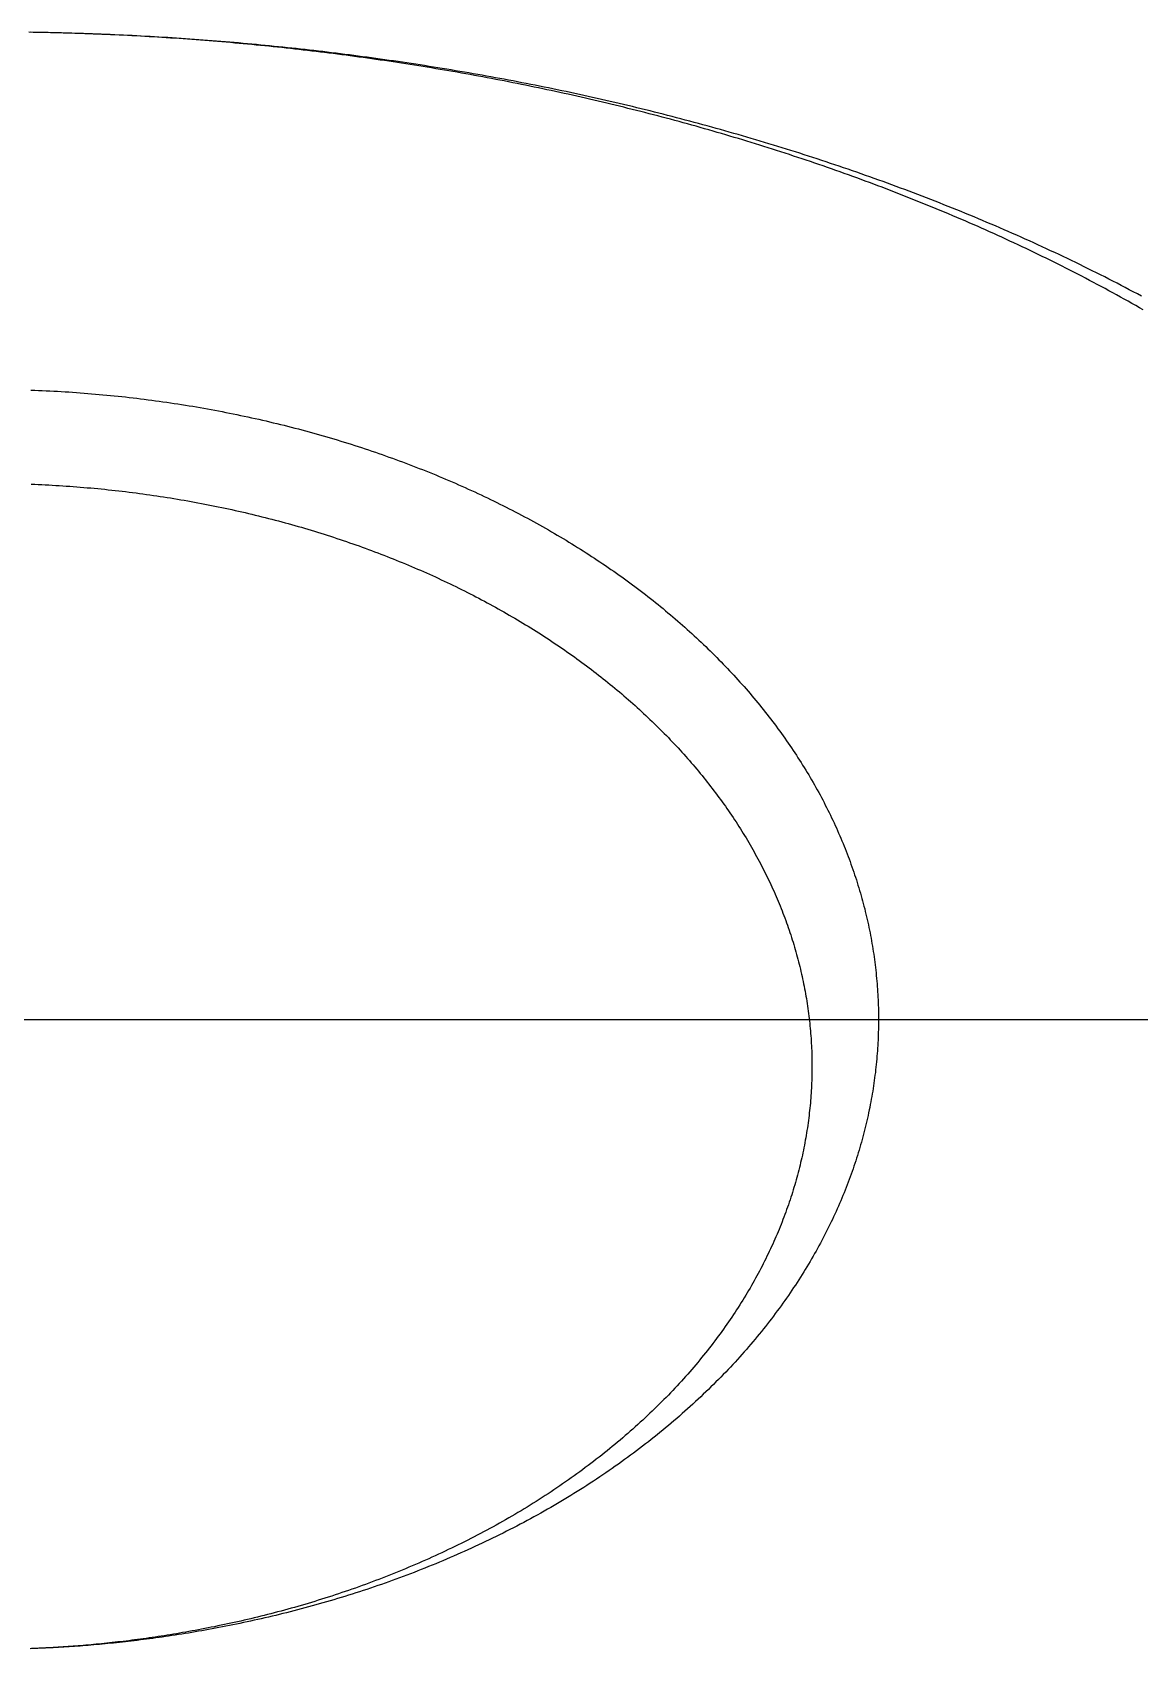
# Model space of a CAD drawing. Extents: x -6.6 to 49.4, y -19.1 to 35.3.
# Drawn here: x 41.11 to 45.27, y 27.23 to 33.3 of the extents above; entities that cross this region are included whole.
import ezdxf

# ---------------------------------------------------------------- set-up
doc = ezdxf.new("R2010")
doc.units = 0
doc.linetypes.add('CENTER', pattern=[50.8, 31.75, -6.35, 6.35, -6.35])
doc.layers.get('0').update_dxf_attribs({"linetype": 'CONTINUOUS'})
doc.layers.add('CENTER', color=1, linetype='CENTER')

msp = doc.modelspace()

# ---------------------------------------------------------------- linework, layer by layer
at = {"color": 7}
for points in [[(45.2805, 32.2599, 0), (45.2663, 32.268, 0), (45.2521, 32.2762, 0), (45.2378, 32.2842, 0), (45.2235, 32.2923, 0), (45.2092, 32.3003, 0), (45.1948, 32.3083, 0), (45.1804, 32.3163, 0), (45.1659, 32.3242, 0), (45.1514, 32.3321, 0), (45.1369, 32.3399, 0), (45.1223, 32.3478, 0), (45.1078, 32.3556, 0), (45.0931, 32.3634, 0), (45.0785, 32.3711, 0), (45.0638, 32.3788, 0), (45.0491, 32.3865, 0), (45.0343, 32.3941, 0), (45.0196, 32.4017, 0), (45.0048, 32.4093, 0), (44.9899, 32.4169, 0), (44.9751, 32.4244, 0), (44.9602, 32.4319, 0), (44.9453, 32.4393, 0), (44.9303, 32.4467, 0), (44.9153, 32.4541, 0), (44.9003, 32.4614, 0), (44.8853, 32.4688, 0), (44.8702, 32.476, 0), (44.8551, 32.4833, 0), (44.84, 32.4905, 0), (44.8249, 32.4977, 0), (44.8097, 32.5048, 0), (44.7945, 32.5119, 0), (44.7793, 32.519, 0), (44.7641, 32.526, 0), (44.7488, 32.533, 0), (44.7336, 32.54, 0), (44.7183, 32.5469, 0), (44.703, 32.5538, 0), (44.6876, 32.5607, 0), (44.6723, 32.5675, 0), (44.6569, 32.5743, 0), (44.6415, 32.5811, 0), (44.6261, 32.5878, 0), (44.6107, 32.5945, 0), (44.5952, 32.6011, 0), (44.5798, 32.6077, 0), (44.5643, 32.6143, 0), (44.5488, 32.6209, 0), (44.5333, 32.6274, 0), (44.5177, 32.6339, 0), (44.5022, 32.6403, 0), (44.4866, 32.6467, 0), (44.471, 32.6531, 0), (44.4555, 32.6594, 0), (44.4398, 32.6657, 0), (44.4242, 32.672, 0), (44.4086, 32.6782, 0), (44.3929, 32.6844, 0), (44.3773, 32.6906, 0), (44.3616, 32.6967, 0), (44.3459, 32.7028, 0), (44.3302, 32.7088, 0), (44.3145, 32.7149, 0), (44.2988, 32.7209, 0), (44.283, 32.7268, 0), (44.2673, 32.7327, 0), (44.2515, 32.7386, 0), (44.2357, 32.7445, 0), (44.22, 32.7503, 0), (44.2042, 32.7561, 0), (44.1884, 32.7618, 0), (44.1726, 32.7675, 0), (44.1567, 32.7732, 0), (44.1409, 32.7788, 0), (44.1251, 32.7844, 0), (44.1092, 32.79, 0), (44.0934, 32.7955, 0), (44.0775, 32.8011, 0), (44.0616, 32.8065, 0), (44.0458, 32.812, 0), (44.0299, 32.8174, 0), (44.014, 32.8227, 0), (43.9981, 32.8281, 0), (43.9822, 32.8334, 0), (43.9663, 32.8386, 0), (43.9504, 32.8439, 0), (43.9344, 32.849, 0), (43.9185, 32.8542, 0), (43.9026, 32.8593, 0), (43.8867, 32.8644, 0), (43.8707, 32.8695, 0), (43.8548, 32.8745, 0), (43.8388, 32.8795, 0), (43.8229, 32.8845, 0), (43.807, 32.8894, 0), (43.791, 32.8943, 0), (43.7751, 32.8991, 0), (43.7591, 32.904, 0), (43.7431, 32.9087, 0), (43.7272, 32.9135, 0), (43.7112, 32.9182, 0), (43.6953, 32.9229, 0), (43.6793, 32.9276, 0), (43.6634, 32.9322, 0), (43.6474, 32.9368, 0), (43.6315, 32.9413, 0), (43.6155, 32.9458, 0), (43.5995, 32.9503, 0), (43.5836, 32.9548, 0), (43.5676, 32.9592, 0), (43.5516, 32.9636, 0), (43.5356, 32.968, 0), (43.5197, 32.9723, 0), (43.5037, 32.9766, 0), (43.4877, 32.9809, 0), (43.4717, 32.9851, 0), (43.4557, 32.9893, 0), (43.4397, 32.9935, 0), (43.4237, 32.9977, 0), (43.4077, 33.0018, 0), (43.3917, 33.0059, 0), (43.3757, 33.0099, 0), (43.3597, 33.0139, 0), (43.3437, 33.0179, 0), (43.3277, 33.0219, 0), (43.3117, 33.0258, 0), (43.2957, 33.0297, 0), (43.2797, 33.0336, 0), (43.2637, 33.0374, 0), (43.2477, 33.0412, 0), (43.2316, 33.045, 0), (43.2156, 33.0488, 0), (43.1996, 33.0525, 0), (43.1836, 33.0562, 0), (43.1676, 33.0598, 0), (43.1515, 33.0635, 0), (43.1355, 33.0671, 0), (43.1195, 33.0706, 0), (43.1034, 33.0742, 0), (43.0874, 33.0777, 0), (43.0714, 33.0812, 0), (43.0553, 33.0846, 0), (43.0393, 33.0881, 0), (43.0232, 33.0914, 0), (43.0072, 33.0948, 0), (42.9912, 33.0981, 0), (42.9751, 33.1015, 0), (42.9591, 33.1047, 0), (42.943, 33.108, 0), (42.927, 33.1112, 0), (42.9109, 33.1144, 0), (42.8949, 33.1176, 0), (42.8788, 33.1207, 0), (42.8627, 33.1238, 0), (42.8467, 33.1269, 0), (42.8306, 33.1299, 0), (42.8146, 33.133, 0), (42.7985, 33.1359, 0), (42.7825, 33.1389, 0), (42.7664, 33.1419, 0), (42.7503, 33.1448, 0), (42.7343, 33.1476, 0), (42.7182, 33.1505, 0), (42.7021, 33.1533, 0), (42.6861, 33.1561, 0), (42.67, 33.1589, 0), (42.6539, 33.1616, 0), (42.6379, 33.1644, 0), (42.6218, 33.167, 0), (42.6057, 33.1697, 0), (42.5896, 33.1723, 0), (42.5736, 33.1749, 0), (42.5575, 33.1775, 0), (42.5414, 33.1801, 0), (42.5253, 33.1826, 0), (42.5093, 33.1851, 0), (42.4932, 33.1876, 0), (42.4771, 33.19, 0), (42.461, 33.1924, 0), (42.445, 33.1948, 0), (42.4289, 33.1972, 0), (42.4128, 33.1995, 0), (42.3967, 33.2018, 0), (42.3807, 33.2041, 0), (42.3646, 33.2064, 0), (42.3485, 33.2086, 0), (42.3324, 33.2108, 0), (42.3163, 33.213, 0), (42.3002, 33.2152, 0), (42.2842, 33.2173, 0), (42.2681, 33.2194, 0), (42.252, 33.2215, 0), (42.2359, 33.2235, 0), (42.2198, 33.2255, 0), (42.2037, 33.2275, 0), (42.1876, 33.2295, 0), (42.1716, 33.2315, 0), (42.1555, 33.2334, 0), (42.1394, 33.2353, 0), (42.1233, 33.2371, 0), (42.1072, 33.239, 0), (42.0911, 33.2408, 0), (42.075, 33.2426, 0), (42.0589, 33.2444, 0), (42.0428, 33.2461, 0), (42.0267, 33.2478, 0), (42.0106, 33.2495, 0), (41.9945, 33.2512, 0), (41.9784, 33.2528, 0), (41.9623, 33.2544, 0), (41.9463, 33.256, 0), (41.9302, 33.2575, 0), (41.9141, 33.2591, 0), (41.898, 33.2606, 0), (41.8819, 33.2621, 0), (41.8658, 33.2635, 0), (41.8497, 33.265, 0), (41.8336, 33.2664, 0), (41.8175, 33.2677, 0), (41.8014, 33.2691, 0), (41.7853, 33.2704, 0), (41.7691, 33.2717, 0), (41.753, 33.273, 0), (41.7369, 33.2743, 0), (41.7208, 33.2755, 0), (41.7047, 33.2767, 0), (41.6886, 33.2779, 0), (41.6725, 33.279, 0), (41.6564, 33.2801, 0), (41.6403, 33.2812, 0), (41.6242, 33.2823, 0), (41.6081, 33.2834, 0), (41.592, 33.2844, 0), (41.5759, 33.2854, 0), (41.5598, 33.2863, 0), (41.5437, 33.2873, 0), (41.5275, 33.2882, 0), (41.5114, 33.2891, 0), (41.4953, 33.29, 0), (41.4792, 33.2908, 0), (41.4631, 33.2917, 0), (41.447, 33.2925, 0), (41.4309, 33.2932, 0), (41.4148, 33.294, 0), (41.3986, 33.2947, 0), (41.3825, 33.2954, 0), (41.3664, 33.2961, 0), (41.3503, 33.2967, 0), (41.3342, 33.2973, 0), (41.3181, 33.2979, 0), (41.302, 33.2985, 0), (41.2858, 33.2991, 0), (41.2697, 33.2996, 0), (41.2536, 33.3001, 0), (41.2375, 33.3006, 0), (41.2214, 33.301, 0), (41.2053, 33.3014, 0), (41.1891, 33.3018, 0), (41.173, 33.3022, 0), (41.1569, 33.3026, 0), (41.1408, 33.3029, 0), (41.1247, 33.3032, 0), (41.1086, 33.3035, 0), (41.0924, 33.3037, 0)], [(45.2734, 32.3119, 0), (45.2582, 32.32, 0), (45.243, 32.3281, 0), (45.2277, 32.3361, 0), (45.2124, 32.3442, 0), (45.1971, 32.3522, 0), (45.1818, 32.3601, 0), (45.1664, 32.368, 0), (45.151, 32.3759, 0), (45.1355, 32.3838, 0), (45.1201, 32.3916, 0), (45.1046, 32.3994, 0), (45.089, 32.4071, 0), (45.0735, 32.4149, 0), (45.0579, 32.4225, 0), (45.0423, 32.4302, 0), (45.0266, 32.4378, 0), (45.011, 32.4454, 0), (44.9953, 32.4529, 0), (44.9795, 32.4604, 0), (44.9638, 32.4679, 0), (44.948, 32.4753, 0), (44.9322, 32.4827, 0), (44.9164, 32.4901, 0), (44.9005, 32.4974, 0), (44.8847, 32.5047, 0), (44.8688, 32.5119, 0), (44.8529, 32.5191, 0), (44.837, 32.5263, 0), (44.821, 32.5334, 0), (44.8051, 32.5405, 0), (44.7891, 32.5476, 0), (44.7731, 32.5546, 0), (44.7571, 32.5616, 0), (44.741, 32.5685, 0), (44.725, 32.5755, 0), (44.7089, 32.5823, 0), (44.6928, 32.5892, 0), (44.6767, 32.596, 0), (44.6606, 32.6027, 0), (44.6445, 32.6095, 0), (44.6283, 32.6162, 0), (44.6121, 32.6228, 0), (44.5959, 32.6294, 0), (44.5797, 32.636, 0), (44.5635, 32.6426, 0), (44.5473, 32.6491, 0), (44.5311, 32.6555, 0), (44.5148, 32.662, 0), (44.4985, 32.6684, 0), (44.4823, 32.6747, 0), (44.466, 32.6811, 0), (44.4496, 32.6874, 0), (44.4333, 32.6936, 0), (44.417, 32.6998, 0), (44.4007, 32.706, 0), (44.3843, 32.7122, 0), (44.3679, 32.7183, 0), (44.3516, 32.7243, 0), (44.3352, 32.7304, 0), (44.3188, 32.7364, 0), (44.3024, 32.7423, 0), (44.286, 32.7483, 0), (44.2695, 32.7542, 0), (44.2531, 32.76, 0), (44.2367, 32.7658, 0), (44.2202, 32.7716, 0), (44.2038, 32.7774, 0), (44.1873, 32.7831, 0), (44.1708, 32.7888, 0), (44.1544, 32.7944, 0), (44.1379, 32.8, 0), (44.1214, 32.8056, 0), (44.1049, 32.8111, 0), (44.0884, 32.8166, 0), (44.0719, 32.8221, 0), (44.0554, 32.8275, 0), (44.0389, 32.8329, 0), (44.0224, 32.8382, 0), (44.0058, 32.8436, 0), (43.9893, 32.8488, 0), (43.9728, 32.8541, 0), (43.9563, 32.8593, 0), (43.9397, 32.8645, 0), (43.9232, 32.8696, 0), (43.9067, 32.8747, 0), (43.8901, 32.8798, 0), (43.8736, 32.8848, 0), (43.857, 32.8898, 0), (43.8405, 32.8948, 0), (43.824, 32.8997, 0), (43.8074, 32.9046, 0), (43.7909, 32.9095, 0), (43.7743, 32.9143, 0), (43.7578, 32.9191, 0), (43.7413, 32.9238, 0), (43.7247, 32.9286, 0), (43.7082, 32.9332, 0), (43.6916, 32.9379, 0), (43.6751, 32.9425, 0), (43.6585, 32.9471, 0), (43.642, 32.9517, 0), (43.6254, 32.9562, 0), (43.6088, 32.9607, 0), (43.5923, 32.9651, 0), (43.5757, 32.9696, 0), (43.5591, 32.974, 0), (43.5426, 32.9783, 0), (43.526, 32.9826, 0), (43.5094, 32.9869, 0), (43.4929, 32.9912, 0), (43.4763, 32.9954, 0), (43.4597, 32.9996, 0), (43.4431, 33.0038, 0), (43.4266, 33.0079, 0), (43.41, 33.012, 0), (43.3934, 33.0161, 0), (43.3768, 33.0202, 0), (43.3602, 33.0242, 0), (43.3436, 33.0281, 0), (43.327, 33.0321, 0), (43.3105, 33.036, 0), (43.2939, 33.0399, 0), (43.2773, 33.0437, 0), (43.2607, 33.0476, 0), (43.2441, 33.0514, 0), (43.2275, 33.0551, 0), (43.2109, 33.0588, 0), (43.1943, 33.0625, 0), (43.1777, 33.0662, 0), (43.1611, 33.0698, 0), (43.1445, 33.0735, 0), (43.1279, 33.077, 0), (43.1112, 33.0806, 0), (43.0946, 33.0841, 0), (43.078, 33.0876, 0), (43.0614, 33.091, 0), (43.0448, 33.0945, 0), (43.0282, 33.0978, 0), (43.0116, 33.1012, 0), (42.995, 33.1045, 0), (42.9784, 33.1079, 0), (42.9617, 33.1111, 0), (42.9451, 33.1144, 0), (42.9285, 33.1176, 0), (42.9119, 33.1208, 0), (42.8953, 33.1239, 0), (42.8786, 33.1271, 0), (42.862, 33.1302, 0), (42.8454, 33.1332, 0), (42.8288, 33.1363, 0), (42.8121, 33.1393, 0), (42.7955, 33.1423, 0), (42.7789, 33.1452, 0), (42.7623, 33.1481, 0), (42.7456, 33.151, 0), (42.729, 33.1539, 0), (42.7124, 33.1567, 0), (42.6958, 33.1595, 0), (42.6791, 33.1623, 0), (42.6625, 33.1651, 0), (42.6459, 33.1678, 0), (42.6292, 33.1705, 0), (42.6126, 33.1732, 0), (42.596, 33.1758, 0), (42.5793, 33.1784, 0), (42.5627, 33.181, 0), (42.5461, 33.1836, 0), (42.5295, 33.1861, 0), (42.5128, 33.1886, 0), (42.4962, 33.1911, 0), (42.4796, 33.1935, 0), (42.4629, 33.1959, 0), (42.4463, 33.1983, 0), (42.4297, 33.2007, 0), (42.413, 33.203, 0), (42.3964, 33.2053, 0), (42.3798, 33.2076, 0), (42.3631, 33.2099, 0), (42.3465, 33.2121, 0), (42.3298, 33.2143, 0), (42.3132, 33.2165, 0), (42.2966, 33.2186, 0), (42.2799, 33.2208, 0), (42.2633, 33.2229, 0), (42.2467, 33.2249, 0), (42.23, 33.227, 0), (42.2134, 33.229, 0), (42.1967, 33.231, 0), (42.1801, 33.2329, 0), (42.1635, 33.2349, 0), (42.1468, 33.2368, 0), (42.1302, 33.2386, 0), (42.1135, 33.2405, 0), (42.0969, 33.2423, 0), (42.0803, 33.2441, 0), (42.0636, 33.2459, 0), (42.047, 33.2476, 0), (42.0303, 33.2493, 0), (42.0137, 33.251, 0), (41.997, 33.2527, 0), (41.9804, 33.2543, 0), (41.9637, 33.2559, 0), (41.9471, 33.2575, 0), (41.9305, 33.2591, 0), (41.9138, 33.2606, 0), (41.8972, 33.2621, 0), (41.8805, 33.2636, 0), (41.8639, 33.2651, 0), (41.8472, 33.2665, 0), (41.8306, 33.2679, 0), (41.8139, 33.2693, 0), (41.7973, 33.2706, 0), (41.7806, 33.2719, 0), (41.764, 33.2732, 0), (41.7473, 33.2745, 0), (41.7307, 33.2757, 0), (41.714, 33.2769, 0), (41.6974, 33.2781, 0), (41.6807, 33.2793, 0), (41.6641, 33.2804, 0), (41.6474, 33.2815, 0), (41.6308, 33.2826, 0), (41.6141, 33.2837, 0), (41.5975, 33.2847, 0), (41.5808, 33.2857, 0), (41.5641, 33.2867, 0), (41.5475, 33.2877, 0), (41.5308, 33.2886, 0), (41.5142, 33.2895, 0), (41.4975, 33.2904, 0), (41.4809, 33.2912, 0), (41.4642, 33.292, 0), (41.4476, 33.2928, 0), (41.4309, 33.2936, 0), (41.4142, 33.2944, 0), (41.3976, 33.2951, 0), (41.3809, 33.2958, 0), (41.3643, 33.2964, 0), (41.3476, 33.2971, 0), (41.331, 33.2977, 0), (41.3143, 33.2983, 0), (41.2976, 33.2989, 0), (41.281, 33.2994, 0), (41.2643, 33.2999, 0), (41.2477, 33.3004, 0), (41.231, 33.3009, 0), (41.2143, 33.3013, 0), (41.1977, 33.3017, 0), (41.181, 33.3021, 0), (41.1644, 33.3025, 0), (41.1477, 33.3028, 0), (41.131, 33.3031, 0), (41.1144, 33.3034, 0), (41.0977, 33.3037, 0)], [(41.0997, 31.9585, 0), (41.114, 31.958, 0), (41.1283, 31.9574, 0), (41.1426, 31.9568, 0), (41.1568, 31.9562, 0), (41.1711, 31.9555, 0), (41.1854, 31.9547, 0), (41.1996, 31.9539, 0), (41.2139, 31.9531, 0), (41.2282, 31.9523, 0), (41.2424, 31.9514, 0), (41.2567, 31.9504, 0), (41.2709, 31.9494, 0), (41.2851, 31.9484, 0), (41.2994, 31.9473, 0), (41.3136, 31.9462, 0), (41.3278, 31.945, 0), (41.342, 31.9438, 0), (41.3562, 31.9425, 0), (41.3704, 31.9413, 0), (41.3846, 31.9399, 0), (41.3987, 31.9385, 0), (41.4129, 31.9371, 0), (41.4271, 31.9357, 0), (41.4412, 31.9341, 0), (41.4554, 31.9326, 0), (41.4695, 31.931, 0), (41.4836, 31.9294, 0), (41.4977, 31.9277, 0), (41.5118, 31.926, 0), (41.5259, 31.9242, 0), (41.54, 31.9224, 0), (41.5541, 31.9206, 0), (41.5681, 31.9187, 0), (41.5822, 31.9167, 0), (41.5962, 31.9148, 0), (41.6103, 31.9128, 0), (41.6243, 31.9107, 0), (41.6383, 31.9086, 0), (41.6523, 31.9065, 0), (41.6662, 31.9043, 0), (41.6802, 31.902, 0), (41.6941, 31.8998, 0), (41.7081, 31.8975, 0), (41.722, 31.8951, 0), (41.7359, 31.8927, 0), (41.7498, 31.8903, 0), (41.7637, 31.8878, 0), (41.7775, 31.8853, 0), (41.7914, 31.8827, 0), (41.8052, 31.8801, 0), (41.819, 31.8775, 0), (41.8328, 31.8748, 0), (41.8466, 31.872, 0), (41.8604, 31.8693, 0), (41.8741, 31.8664, 0), (41.8878, 31.8636, 0), (41.9016, 31.8607, 0), (41.9153, 31.8578, 0), (41.9289, 31.8548, 0), (41.9426, 31.8517, 0), (41.9562, 31.8487, 0), (41.9699, 31.8456, 0), (41.9835, 31.8424, 0), (41.997, 31.8392, 0), (42.0106, 31.836, 0), (42.0241, 31.8327, 0), (42.0377, 31.8294, 0), (42.0512, 31.8261, 0), (42.0646, 31.8227, 0), (42.0781, 31.8192, 0), (42.0915, 31.8158, 0), (42.105, 31.8123, 0), (42.1184, 31.8087, 0), (42.1317, 31.8051, 0), (42.1451, 31.8015, 0), (42.1584, 31.7978, 0), (42.1717, 31.7941, 0), (42.185, 31.7903, 0), (42.1983, 31.7865, 0), (42.2115, 31.7827, 0), (42.2247, 31.7788, 0), (42.2379, 31.7749, 0), (42.2511, 31.7709, 0), (42.2642, 31.767, 0), (42.2774, 31.7629, 0), (42.2905, 31.7588, 0), (42.3035, 31.7547, 0), (42.3166, 31.7506, 0), (42.3296, 31.7464, 0), (42.3426, 31.7422, 0), (42.3556, 31.7379, 0), (42.3685, 31.7336, 0), (42.3814, 31.7292, 0), (42.3943, 31.7248, 0), (42.4072, 31.7204, 0), (42.42, 31.716, 0), (42.4328, 31.7115, 0), (42.4456, 31.7069, 0), (42.4584, 31.7023, 0), (42.4711, 31.6977, 0), (42.4838, 31.6931, 0), (42.4965, 31.6884, 0), (42.5091, 31.6836, 0), (42.5217, 31.6789, 0), (42.5343, 31.6741, 0), (42.5469, 31.6692, 0), (42.5594, 31.6643, 0), (42.5719, 31.6594, 0), (42.5844, 31.6545, 0), (42.5968, 31.6495, 0), (42.6092, 31.6444, 0), (42.6216, 31.6394, 0), (42.6339, 31.6342, 0), (42.6462, 31.6291, 0), (42.6585, 31.6239, 0), (42.6708, 31.6187, 0), (42.683, 31.6134, 0), (42.6952, 31.6081, 0), (42.7073, 31.6028, 0), (42.7195, 31.5974, 0), (42.7316, 31.592, 0), (42.7436, 31.5866, 0), (42.7556, 31.5811, 0), (42.7676, 31.5756, 0), (42.7796, 31.5701, 0), (42.7915, 31.5645, 0), (42.8034, 31.5588, 0), (42.8153, 31.5532, 0), (42.8271, 31.5475, 0), (42.8389, 31.5418, 0), (42.8506, 31.536, 0), (42.8624, 31.5302, 0), (42.874, 31.5244, 0), (42.8857, 31.5185, 0), (42.8973, 31.5126, 0), (42.9089, 31.5066, 0), (42.9204, 31.5006, 0), (42.9319, 31.4946, 0), (42.9434, 31.4886, 0), (42.9548, 31.4825, 0), (42.9662, 31.4764, 0), (42.9776, 31.4702, 0), (42.9889, 31.464, 0), (43.0002, 31.4578, 0), (43.0114, 31.4516, 0), (43.0226, 31.4453, 0), (43.0338, 31.4389, 0), (43.045, 31.4326, 0), (43.056, 31.4262, 0), (43.0671, 31.4198, 0), (43.0781, 31.4133, 0), (43.0891, 31.4068, 0), (43.1, 31.4003, 0), (43.1109, 31.3937, 0), (43.1218, 31.3871, 0), (43.1326, 31.3805, 0), (43.1434, 31.3739, 0), (43.1542, 31.3672, 0), (43.1649, 31.3605, 0), (43.1755, 31.3537, 0), (43.1861, 31.3469, 0), (43.1967, 31.3401, 0), (43.2073, 31.3333, 0), (43.2178, 31.3264, 0), (43.2282, 31.3195, 0), (43.2386, 31.3125, 0), (43.249, 31.3055, 0), (43.2593, 31.2985, 0), (43.2696, 31.2915, 0), (43.2799, 31.2844, 0), (43.2901, 31.2773, 0), (43.3002, 31.2702, 0), (43.3103, 31.2631, 0), (43.3204, 31.2559, 0), (43.3305, 31.2486, 0), (43.3404, 31.2414, 0), (43.3504, 31.2341, 0), (43.3603, 31.2268, 0), (43.3701, 31.2195, 0), (43.3799, 31.2121, 0), (43.3897, 31.2047, 0), (43.3994, 31.1973, 0), (43.4091, 31.1898, 0), (43.4187, 31.1823, 0), (43.4283, 31.1748, 0), (43.4379, 31.1673, 0), (43.4474, 31.1597, 0), (43.4568, 31.1521, 0), (43.4662, 31.1445, 0), (43.4756, 31.1368, 0), (43.4849, 31.1291, 0), (43.4941, 31.1214, 0), (43.5034, 31.1137, 0), (43.5125, 31.1059, 0), (43.5216, 31.0981, 0), (43.5307, 31.0903, 0), (43.5397, 31.0824, 0), (43.5487, 31.0745, 0), (43.5576, 31.0666, 0), (43.5665, 31.0587, 0), (43.5754, 31.0507, 0), (43.5841, 31.0427, 0), (43.5929, 31.0347, 0), (43.6016, 31.0267, 0), (43.6102, 31.0186, 0), (43.6188, 31.0105, 0), (43.6273, 31.0024, 0), (43.6358, 30.9943, 0), (43.6443, 30.9861, 0), (43.6526, 30.9779, 0), (43.661, 30.9697, 0), (43.6693, 30.9614, 0), (43.6775, 30.9532, 0), (43.6857, 30.9449, 0), (43.6938, 30.9365, 0), (43.7019, 30.9282, 0), (43.71, 30.9198, 0), (43.718, 30.9114, 0), (43.7259, 30.903, 0), (43.7338, 30.8946, 0), (43.7416, 30.8861, 0), (43.7494, 30.8776, 0), (43.7571, 30.8691, 0), (43.7648, 30.8606, 0), (43.7724, 30.852, 0), (43.78, 30.8435, 0), (43.7876, 30.8349, 0), (43.795, 30.8262, 0), (43.8025, 30.8176, 0), (43.8098, 30.8089, 0), (43.8171, 30.8002, 0), (43.8244, 30.7915, 0), (43.8316, 30.7828, 0), (43.8388, 30.774, 0), (43.8459, 30.7652, 0), (43.8529, 30.7565, 0), (43.8599, 30.7476, 0), (43.8669, 30.7388, 0), (43.8738, 30.7299, 0), (43.8806, 30.721, 0), (43.8874, 30.7121, 0), (43.8942, 30.7032, 0), (43.9008, 30.6943, 0), (43.9075, 30.6853, 0), (43.914, 30.6763, 0), (43.9206, 30.6673, 0), (43.927, 30.6583, 0), (43.9334, 30.6493, 0), (43.9398, 30.6402, 0), (43.9461, 30.6311, 0), (43.9523, 30.622, 0), (43.9585, 30.6129, 0), (43.9647, 30.6038, 0), (43.9708, 30.5946, 0), (43.9768, 30.5854, 0), (43.9828, 30.5762, 0), (43.9887, 30.567, 0), (43.9945, 30.5578, 0), (44.0003, 30.5485, 0), (44.0061, 30.5393, 0), (44.0118, 30.53, 0), (44.0174, 30.5207, 0), (44.023, 30.5114, 0), (44.0285, 30.5021, 0), (44.034, 30.4927, 0), (44.0394, 30.4833, 0), (44.0447, 30.474, 0), (44.05, 30.4646, 0), (44.0553, 30.4551, 0), (44.0605, 30.4457, 0), (44.0656, 30.4363, 0), (44.0707, 30.4268, 0), (44.0757, 30.4173, 0), (44.0806, 30.4078, 0), (44.0855, 30.3983, 0), (44.0903, 30.3888, 0), (44.0951, 30.3792, 0), (44.0998, 30.3697, 0), (44.1045, 30.3601, 0), (44.1091, 30.3505, 0), (44.1137, 30.3409, 0), (44.1182, 30.3313, 0), (44.1226, 30.3217, 0), (44.127, 30.3121, 0), (44.1313, 30.3024, 0), (44.1355, 30.2928, 0), (44.1397, 30.2831, 0), (44.1439, 30.2734, 0), (44.1479, 30.2637, 0), (44.152, 30.254, 0), (44.1559, 30.2443, 0), (44.1598, 30.2345, 0), (44.1637, 30.2248, 0), (44.1675, 30.215, 0), (44.1712, 30.2052, 0), (44.1749, 30.1955, 0), (44.1785, 30.1857, 0), (44.182, 30.1759, 0), (44.1855, 30.166, 0), (44.189, 30.1562, 0), (44.1923, 30.1464, 0), (44.1957, 30.1365, 0), (44.1989, 30.1267, 0), (44.2021, 30.1168, 0), (44.2053, 30.1069, 0), (44.2083, 30.0971, 0), (44.2113, 30.0872, 0), (44.2143, 30.0773, 0), (44.2172, 30.0673, 0), (44.22, 30.0574, 0), (44.2228, 30.0475, 0), (44.2255, 30.0376, 0), (44.2282, 30.0276, 0), (44.2308, 30.0177, 0), (44.2334, 30.0077, 0), (44.2358, 29.9977, 0), (44.2383, 29.9878, 0), (44.2406, 29.9778, 0), (44.2429, 29.9678, 0), (44.2452, 29.9578, 0), (44.2473, 29.9478, 0), (44.2495, 29.9378, 0), (44.2515, 29.9278, 0), (44.2535, 29.9178, 0), (44.2554, 29.9077, 0), (44.2573, 29.8977, 0), (44.2591, 29.8877, 0), (44.2609, 29.8776, 0), (44.2626, 29.8676, 0), (44.2642, 29.8575, 0), (44.2658, 29.8475, 0), (44.2673, 29.8374, 0), (44.2688, 29.8273, 0), (44.2702, 29.8173, 0), (44.2715, 29.8072, 0), (44.2728, 29.7971, 0), (44.274, 29.787, 0), (44.2751, 29.777, 0), (44.2762, 29.7669, 0), (44.2772, 29.7568, 0), (44.2782, 29.7467, 0), (44.2791, 29.7366, 0), (44.2799, 29.7265, 0), (44.2807, 29.7164, 0), (44.2814, 29.7063, 0), (44.2821, 29.6962, 0), (44.2827, 29.6861, 0), (44.2832, 29.676, 0), (44.2837, 29.6659, 0), (44.2841, 29.6558, 0), (44.2845, 29.6457, 0), (44.2848, 29.6356, 0), (44.285, 29.6255, 0), (44.2852, 29.6154, 0), (44.2853, 29.6053, 0), (44.2853, 29.5952, 0), (44.2853, 29.5851, 0), (44.2852, 29.5749, 0), (44.2851, 29.5648, 0), (44.2849, 29.5547, 0), (44.2847, 29.5446, 0), (44.2843, 29.5345, 0), (44.284, 29.5244, 0), (44.2835, 29.5143, 0), (44.283, 29.5042, 0), (44.2825, 29.4941, 0), (44.2819, 29.484, 0), (44.2812, 29.4739, 0), (44.2804, 29.4637, 0), (44.2796, 29.4536, 0), (44.2787, 29.4435, 0), (44.2778, 29.4334, 0), (44.2768, 29.4233, 0), (44.2758, 29.4132, 0), (44.2747, 29.4031, 0), (44.2735, 29.393, 0), (44.2722, 29.3829, 0), (44.2709, 29.3728, 0), (44.2696, 29.3627, 0), (44.2682, 29.3526, 0), (44.2667, 29.3425, 0), (44.2651, 29.3324, 0), (44.2635, 29.3223, 0), (44.2618, 29.3122, 0), (44.2601, 29.3021, 0), (44.2583, 29.292, 0), (44.2564, 29.2819, 0), (44.2545, 29.2718, 0), (44.2525, 29.2617, 0), (44.2505, 29.2517, 0), (44.2484, 29.2416, 0), (44.2462, 29.2315, 0), (44.244, 29.2214, 0), (44.2417, 29.2113, 0), (44.2393, 29.2013, 0), (44.2369, 29.1912, 0), (44.2344, 29.1811, 0), (44.2319, 29.1711, 0), (44.2292, 29.161, 0), (44.2266, 29.1509, 0), (44.2238, 29.1409, 0), (44.221, 29.1308, 0), (44.2182, 29.1208, 0), (44.2152, 29.1107, 0), (44.2123, 29.1007, 0), (44.2092, 29.0906, 0), (44.2061, 29.0806, 0), (44.2029, 29.0705, 0), (44.1997, 29.0605, 0), (44.1964, 29.0505, 0), (44.193, 29.0404, 0), (44.1896, 29.0304, 0), (44.1861, 29.0204, 0), (44.1825, 29.0104, 0), (44.1789, 29.0004, 0), (44.1752, 28.9903, 0), (44.1715, 28.9803, 0), (44.1676, 28.9703, 0), (44.1638, 28.9603, 0), (44.1598, 28.9503, 0), (44.1558, 28.9403, 0), (44.1517, 28.9303, 0), (44.1476, 28.9203, 0), (44.1434, 28.9103, 0), (44.1391, 28.9004, 0), (44.1348, 28.8904, 0), (44.1304, 28.8804, 0), (44.1259, 28.8704, 0), (44.1214, 28.8605, 0), (44.1167, 28.8505, 0), (44.1121, 28.8405, 0), (44.1073, 28.8306, 0), (44.1025, 28.8206, 0), (44.0977, 28.8107, 0), (44.0927, 28.8008, 0), (44.0877, 28.7908, 0), (44.0826, 28.7809, 0), (44.0775, 28.771, 0), (44.0723, 28.7611, 0), (44.067, 28.7512, 0), (44.0616, 28.7413, 0), (44.0562, 28.7314, 0), (44.0507, 28.7215, 0), (44.0451, 28.7116, 0), (44.0395, 28.7017, 0), (44.0338, 28.6918, 0), (44.028, 28.682, 0), (44.0222, 28.6721, 0), (44.0163, 28.6623, 0), (44.0103, 28.6524, 0), (44.0043, 28.6426, 0), (43.9981, 28.6328, 0), (43.9919, 28.6229, 0), (43.9857, 28.6131, 0), (43.9793, 28.6033, 0), (43.9729, 28.5935, 0), (43.9664, 28.5837, 0), (43.9599, 28.574, 0), (43.9533, 28.5642, 0), (43.9466, 28.5544, 0), (43.9398, 28.5447, 0), (43.933, 28.5349, 0), (43.926, 28.5252, 0), (43.919, 28.5155, 0), (43.912, 28.5058, 0), (43.9048, 28.4961, 0), (43.8976, 28.4864, 0), (43.8904, 28.4767, 0), (43.883, 28.467, 0), (43.8756, 28.4573, 0), (43.8681, 28.4477, 0), (43.8605, 28.438, 0), (43.8528, 28.4284, 0), (43.8451, 28.4187, 0), (43.8373, 28.4091, 0), (43.8294, 28.3995, 0), (43.8214, 28.3899, 0), (43.8134, 28.3803, 0), (43.8053, 28.3708, 0), (43.7971, 28.3612, 0), (43.7888, 28.3517, 0), (43.7805, 28.3421, 0), (43.7721, 28.3326, 0), (43.7636, 28.3231, 0), (43.755, 28.3136, 0), (43.7463, 28.3041, 0), (43.7376, 28.2947, 0), (43.7288, 28.2852, 0), (43.7199, 28.2758, 0), (43.711, 28.2664, 0), (43.7019, 28.257, 0), (43.6928, 28.2477, 0), (43.6836, 28.2383, 0), (43.6744, 28.229, 0), (43.665, 28.2197, 0), (43.6556, 28.2104, 0), (43.6461, 28.2012, 0), (43.6366, 28.192, 0), (43.627, 28.1828, 0), (43.6173, 28.1736, 0), (43.6075, 28.1644, 0), (43.5977, 28.1553, 0), (43.5878, 28.1462, 0), (43.5778, 28.1371, 0), (43.5678, 28.1281, 0), (43.5577, 28.1191, 0), (43.5475, 28.1101, 0), (43.5372, 28.1011, 0), (43.5269, 28.0922, 0), (43.5166, 28.0833, 0), (43.5061, 28.0744, 0), (43.4956, 28.0656, 0), (43.4851, 28.0567, 0), (43.4744, 28.048, 0), (43.4637, 28.0392, 0), (43.453, 28.0305, 0), (43.4422, 28.0218, 0), (43.4313, 28.0132, 0), (43.4203, 28.0046, 0), (43.4093, 27.996, 0), (43.3983, 27.9874, 0), (43.3872, 27.9789, 0), (43.376, 27.9705, 0), (43.3647, 27.962, 0), (43.3534, 27.9536, 0), (43.3421, 27.9453, 0), (43.3307, 27.937, 0), (43.3192, 27.9287, 0), (43.3077, 27.9204, 0), (43.2961, 27.9122, 0), (43.2845, 27.9041, 0), (43.2728, 27.896, 0), (43.261, 27.8879, 0), (43.2493, 27.8799, 0), (43.2374, 27.8719, 0), (43.2255, 27.8639, 0), (43.2136, 27.856, 0), (43.2016, 27.8482, 0), (43.1895, 27.8404, 0), (43.1774, 27.8326, 0), (43.1652, 27.8249, 0), (43.153, 27.8172, 0), (43.1408, 27.8096, 0), (43.1285, 27.802, 0), (43.1161, 27.7945, 0), (43.1037, 27.787, 0), (43.0913, 27.7796, 0), (43.0788, 27.7722, 0), (43.0663, 27.7648, 0), (43.0537, 27.7576, 0), (43.0411, 27.7503, 0), (43.0285, 27.7432, 0), (43.0158, 27.736, 0), (43.0031, 27.7289, 0), (42.9904, 27.7219, 0), (42.9776, 27.7149, 0), (42.9648, 27.708, 0), (42.9519, 27.7011, 0), (42.939, 27.6943, 0), (42.9261, 27.6875, 0), (42.9131, 27.6808, 0), (42.9002, 27.6741, 0), (42.8871, 27.6675, 0), (42.8741, 27.6609, 0), (42.861, 27.6544, 0), (42.8479, 27.6479, 0), (42.8348, 27.6415, 0), (42.8216, 27.6352, 0), (42.8084, 27.6288, 0), (42.7952, 27.6226, 0), (42.782, 27.6164, 0), (42.7687, 27.6102, 0), (42.7554, 27.6041, 0), (42.7421, 27.598, 0), (42.7287, 27.592, 0), (42.7154, 27.5861, 0), (42.702, 27.5802, 0), (42.6886, 27.5743, 0), (42.6752, 27.5685, 0), (42.6617, 27.5628, 0), (42.6483, 27.5571, 0), (42.6348, 27.5514, 0), (42.6213, 27.5458, 0), (42.6078, 27.5403, 0), (42.5942, 27.5348, 0), (42.5807, 27.5293, 0), (42.5671, 27.524, 0), (42.5535, 27.5186, 0), (42.5399, 27.5133, 0), (42.5263, 27.5081, 0), (42.5127, 27.5029, 0), (42.4991, 27.4978, 0), (42.4854, 27.4927, 0), (42.4718, 27.4877, 0), (42.4581, 27.4827, 0), (42.4444, 27.4778, 0), (42.4308, 27.473, 0), (42.4171, 27.4682, 0), (42.4034, 27.4634, 0), (42.3897, 27.4587, 0), (42.376, 27.454, 0), (42.3622, 27.4494, 0), (42.3485, 27.4449, 0), (42.3348, 27.4404, 0), (42.3211, 27.436, 0), (42.3073, 27.4316, 0), (42.2936, 27.4272, 0), (42.2799, 27.4229, 0), (42.2661, 27.4187, 0), (42.2524, 27.4145, 0), (42.2387, 27.4104, 0), (42.2249, 27.4063, 0), (42.2112, 27.4023, 0), (42.1974, 27.3984, 0), (42.1837, 27.3945, 0), (42.17, 27.3906, 0), (42.1563, 27.3868, 0), (42.1425, 27.383, 0), (42.1288, 27.3793, 0), (42.1151, 27.3757, 0), (42.1015, 27.3721, 0), (42.0878, 27.3685, 0), (42.0741, 27.365, 0), (42.0605, 27.3616, 0), (42.0469, 27.3582, 0), (42.0333, 27.3549, 0), (42.0197, 27.3516, 0), (42.0061, 27.3483, 0), (41.9926, 27.3451, 0), (41.9791, 27.342, 0), (41.9656, 27.3389, 0), (41.9522, 27.3359, 0), (41.9387, 27.3329, 0), (41.9254, 27.3299, 0), (41.912, 27.327, 0), (41.8987, 27.3242, 0), (41.8854, 27.3214, 0), (41.8722, 27.3186, 0), (41.8589, 27.3159, 0), (41.8458, 27.3133, 0), (41.8327, 27.3107, 0), (41.8196, 27.3081, 0), (41.8065, 27.3056, 0), (41.7936, 27.3031, 0), (41.7806, 27.3007, 0), (41.7677, 27.2983, 0), (41.7549, 27.296, 0), (41.7421, 27.2937, 0), (41.7294, 27.2915, 0), (41.7167, 27.2893, 0), (41.7041, 27.2872, 0), (41.6915, 27.2851, 0), (41.679, 27.283, 0), (41.6666, 27.281, 0), (41.6542, 27.2791, 0), (41.6419, 27.2772, 0), (41.6296, 27.2753, 0), (41.6175, 27.2735, 0), (41.6054, 27.2717, 0), (41.5933, 27.27, 0), (41.5814, 27.2683, 0), (41.5695, 27.2666, 0), (41.5576, 27.265, 0), (41.5459, 27.2635, 0), (41.5342, 27.2619, 0), (41.5227, 27.2605, 0), (41.5112, 27.259, 0), (41.4997, 27.2576, 0), (41.4884, 27.2563, 0), (41.4771, 27.2549, 0), (41.4659, 27.2536, 0), (41.4547, 27.2524, 0), (41.4436, 27.2511, 0), (41.4326, 27.2499, 0), (41.4216, 27.2488, 0), (41.4107, 27.2476, 0), (41.3999, 27.2465, 0), (41.3891, 27.2454, 0), (41.3784, 27.2444, 0), (41.3677, 27.2434, 0), (41.3571, 27.2424, 0), (41.3466, 27.2414, 0), (41.3361, 27.2405, 0), (41.3256, 27.2396, 0), (41.3152, 27.2388, 0), (41.3049, 27.2379, 0), (41.2946, 27.2371, 0), (41.2843, 27.2363, 0), (41.2741, 27.2356, 0), (41.2639, 27.2348, 0), (41.2538, 27.2341, 0), (41.2437, 27.2335, 0), (41.2337, 27.2328, 0), (41.2237, 27.2322, 0), (41.2137, 27.2316, 0), (41.2038, 27.231, 0), (41.1939, 27.2305, 0), (41.184, 27.2299, 0), (41.1742, 27.2294, 0), (41.1644, 27.229, 0), (41.1546, 27.2285, 0), (41.1449, 27.2281, 0), (41.1352, 27.2277, 0), (41.1255, 27.2273, 0), (41.1158, 27.2269, 0), (41.1062, 27.2266, 0), (41.0966, 27.2263, 0)], [(41.1007, 31.6047, 0), (41.1139, 31.6042, 0), (41.1271, 31.6036, 0), (41.1403, 31.603, 0), (41.1535, 31.6023, 0), (41.1667, 31.6017, 0), (41.1799, 31.6009, 0), (41.1931, 31.6002, 0), (41.2063, 31.5994, 0), (41.2195, 31.5985, 0), (41.2327, 31.5977, 0), (41.2459, 31.5967, 0), (41.259, 31.5958, 0), (41.2722, 31.5948, 0), (41.2853, 31.5938, 0), (41.2985, 31.5927, 0), (41.3116, 31.5916, 0), (41.3248, 31.5904, 0), (41.3379, 31.5892, 0), (41.351, 31.588, 0), (41.3642, 31.5867, 0), (41.3773, 31.5854, 0), (41.3904, 31.584, 0), (41.4035, 31.5826, 0), (41.4166, 31.5812, 0), (41.4296, 31.5797, 0), (41.4427, 31.5782, 0), (41.4558, 31.5767, 0), (41.4688, 31.5751, 0), (41.4818, 31.5734, 0), (41.4949, 31.5718, 0), (41.5079, 31.5701, 0), (41.5209, 31.5683, 0), (41.5339, 31.5665, 0), (41.5469, 31.5647, 0), (41.5599, 31.5628, 0), (41.5728, 31.5609, 0), (41.5858, 31.559, 0), (41.5987, 31.557, 0), (41.6117, 31.555, 0), (41.6246, 31.5529, 0), (41.6375, 31.5508, 0), (41.6504, 31.5487, 0), (41.6633, 31.5465, 0), (41.6761, 31.5443, 0), (41.689, 31.542, 0), (41.7018, 31.5397, 0), (41.7147, 31.5374, 0), (41.7275, 31.535, 0), (41.7403, 31.5326, 0), (41.7531, 31.5302, 0), (41.7658, 31.5277, 0), (41.7786, 31.5252, 0), (41.7913, 31.5226, 0), (41.804, 31.52, 0), (41.8168, 31.5173, 0), (41.8294, 31.5147, 0), (41.8421, 31.5119, 0), (41.8548, 31.5092, 0), (41.8674, 31.5064, 0), (41.88, 31.5035, 0), (41.8926, 31.5007, 0), (41.9052, 31.4977, 0), (41.9178, 31.4948, 0), (41.9304, 31.4918, 0), (41.9429, 31.4888, 0), (41.9554, 31.4857, 0), (41.9679, 31.4826, 0), (41.9804, 31.4795, 0), (41.9928, 31.4763, 0), (42.0053, 31.4731, 0), (42.0177, 31.4698, 0), (42.0301, 31.4665, 0), (42.0425, 31.4632, 0), (42.0548, 31.4599, 0), (42.0671, 31.4565, 0), (42.0795, 31.453, 0), (42.0918, 31.4495, 0), (42.104, 31.446, 0), (42.1163, 31.4425, 0), (42.1285, 31.4389, 0), (42.1407, 31.4353, 0), (42.1529, 31.4316, 0), (42.1651, 31.4279, 0), (42.1772, 31.4242, 0), (42.1893, 31.4204, 0), (42.2014, 31.4166, 0), (42.2135, 31.4128, 0), (42.2255, 31.4089, 0), (42.2376, 31.405, 0), (42.2496, 31.401, 0), (42.2615, 31.397, 0), (42.2735, 31.393, 0), (42.2854, 31.3889, 0), (42.2973, 31.3848, 0), (42.3092, 31.3807, 0), (42.3211, 31.3766, 0), (42.3329, 31.3724, 0), (42.3447, 31.3681, 0), (42.3565, 31.3638, 0), (42.3682, 31.3595, 0), (42.38, 31.3552, 0), (42.3917, 31.3508, 0), (42.4033, 31.3464, 0), (42.415, 31.3419, 0), (42.4266, 31.3375, 0), (42.4382, 31.3329, 0), (42.4498, 31.3284, 0), (42.4613, 31.3238, 0), (42.4728, 31.3192, 0), (42.4843, 31.3145, 0), (42.4957, 31.3098, 0), (42.5072, 31.3051, 0), (42.5186, 31.3003, 0), (42.5299, 31.2955, 0), (42.5413, 31.2907, 0), (42.5526, 31.2858, 0), (42.5639, 31.281, 0), (42.5751, 31.276, 0), (42.5863, 31.2711, 0), (42.5975, 31.266, 0), (42.6087, 31.261, 0), (42.6198, 31.2559, 0), (42.6309, 31.2508, 0), (42.642, 31.2457, 0), (42.653, 31.2405, 0), (42.664, 31.2353, 0), (42.675, 31.2301, 0), (42.6859, 31.2248, 0), (42.6968, 31.2195, 0), (42.7077, 31.2142, 0), (42.7185, 31.2088, 0), (42.7294, 31.2034, 0), (42.7401, 31.198, 0), (42.7509, 31.1925, 0), (42.7616, 31.187, 0), (42.7723, 31.1815, 0), (42.7829, 31.1759, 0), (42.7935, 31.1703, 0), (42.8041, 31.1647, 0), (42.8147, 31.159, 0), (42.8252, 31.1533, 0), (42.8356, 31.1476, 0), (42.8461, 31.1418, 0), (42.8565, 31.1361, 0), (42.8669, 31.1302, 0), (42.8772, 31.1244, 0), (42.8875, 31.1185, 0), (42.8978, 31.1126, 0), (42.908, 31.1066, 0), (42.9182, 31.1007, 0), (42.9284, 31.0947, 0), (42.9385, 31.0886, 0), (42.9486, 31.0825, 0), (42.9586, 31.0764, 0), (42.9686, 31.0703, 0), (42.9786, 31.0642, 0), (42.9886, 31.058, 0), (42.9985, 31.0518, 0), (43.0083, 31.0455, 0), (43.0182, 31.0392, 0), (43.028, 31.0329, 0), (43.0377, 31.0266, 0), (43.0474, 31.0202, 0), (43.0571, 31.0138, 0), (43.0667, 31.0074, 0), (43.0763, 31.0009, 0), (43.0859, 30.9945, 0), (43.0954, 30.9879, 0), (43.1049, 30.9814, 0), (43.1143, 30.9748, 0), (43.1237, 30.9682, 0), (43.1331, 30.9616, 0), (43.1424, 30.955, 0), (43.1517, 30.9483, 0), (43.1609, 30.9416, 0), (43.1702, 30.9348, 0), (43.1793, 30.9281, 0), (43.1884, 30.9213, 0), (43.1975, 30.9145, 0), (43.2065, 30.9076, 0), (43.2155, 30.9007, 0), (43.2245, 30.8938, 0), (43.2334, 30.8869, 0), (43.2423, 30.88, 0), (43.2511, 30.873, 0), (43.2599, 30.866, 0), (43.2686, 30.8589, 0), (43.2773, 30.8519, 0), (43.286, 30.8448, 0), (43.2946, 30.8377, 0), (43.3032, 30.8305, 0), (43.3117, 30.8234, 0), (43.3202, 30.8162, 0), (43.3286, 30.809, 0), (43.337, 30.8017, 0), (43.3454, 30.7944, 0), (43.3537, 30.7872, 0), (43.3619, 30.7798, 0), (43.3702, 30.7725, 0), (43.3783, 30.7651, 0), (43.3865, 30.7577, 0), (43.3945, 30.7503, 0), (43.4026, 30.7429, 0), (43.4106, 30.7354, 0), (43.4185, 30.7279, 0), (43.4264, 30.7204, 0), (43.4343, 30.7129, 0), (43.4421, 30.7053, 0), (43.4499, 30.6977, 0), (43.4576, 30.6901, 0), (43.4652, 30.6825, 0), (43.4729, 30.6748, 0), (43.4804, 30.6672, 0), (43.488, 30.6595, 0), (43.4955, 30.6517, 0), (43.5029, 30.644, 0), (43.5103, 30.6362, 0), (43.5176, 30.6285, 0), (43.5249, 30.6206, 0), (43.5322, 30.6128, 0), (43.5394, 30.605, 0), (43.5466, 30.5971, 0), (43.5537, 30.5892, 0), (43.5607, 30.5813, 0), (43.5677, 30.5733, 0), (43.5747, 30.5654, 0), (43.5816, 30.5574, 0), (43.5885, 30.5494, 0), (43.5953, 30.5414, 0), (43.6021, 30.5333, 0), (43.6088, 30.5253, 0), (43.6155, 30.5172, 0), (43.6221, 30.5091, 0), (43.6287, 30.501, 0), (43.6352, 30.4928, 0), (43.6417, 30.4847, 0), (43.6481, 30.4765, 0), (43.6545, 30.4683, 0), (43.6608, 30.4601, 0), (43.6671, 30.4518, 0), (43.6733, 30.4436, 0), (43.6795, 30.4353, 0), (43.6857, 30.427, 0), (43.6917, 30.4187, 0), (43.6978, 30.4103, 0), (43.7038, 30.402, 0), (43.7097, 30.3936, 0), (43.7156, 30.3852, 0), (43.7214, 30.3768, 0), (43.7272, 30.3684, 0), (43.7329, 30.36, 0), (43.7386, 30.3515, 0), (43.7442, 30.343, 0), (43.7498, 30.3346, 0), (43.7553, 30.3261, 0), (43.7608, 30.3175, 0), (43.7662, 30.309, 0), (43.7716, 30.3004, 0), (43.7769, 30.2919, 0), (43.7822, 30.2833, 0), (43.7874, 30.2747, 0), (43.7926, 30.266, 0), (43.7977, 30.2574, 0), (43.8027, 30.2488, 0), (43.8077, 30.2401, 0), (43.8127, 30.2314, 0), (43.8176, 30.2227, 0), (43.8224, 30.214, 0), (43.8272, 30.2053, 0), (43.832, 30.1965, 0), (43.8367, 30.1878, 0), (43.8413, 30.179, 0), (43.8459, 30.1702, 0), (43.8504, 30.1614, 0), (43.8549, 30.1526, 0), (43.8593, 30.1438, 0), (43.8637, 30.1349, 0), (43.868, 30.1261, 0), (43.8723, 30.1172, 0), (43.8765, 30.1083, 0), (43.8806, 30.0994, 0), (43.8847, 30.0905, 0), (43.8888, 30.0816, 0), (43.8928, 30.0727, 0), (43.8967, 30.0637, 0), (43.9006, 30.0548, 0), (43.9044, 30.0458, 0), (43.9082, 30.0368, 0), (43.9119, 30.0278, 0), (43.9156, 30.0188, 0), (43.9192, 30.0098, 0), (43.9228, 30.0008, 0), (43.9263, 29.9918, 0), (43.9297, 29.9827, 0), (43.9331, 29.9737, 0), (43.9365, 29.9646, 0), (43.9397, 29.9555, 0), (43.943, 29.9465, 0), (43.9462, 29.9374, 0), (43.9493, 29.9283, 0), (43.9523, 29.9192, 0), (43.9554, 29.91, 0), (43.9583, 29.9009, 0), (43.9612, 29.8918, 0), (43.9641, 29.8826, 0), (43.9669, 29.8735, 0), (43.9696, 29.8643, 0), (43.9723, 29.8551, 0), (43.9749, 29.846, 0), (43.9775, 29.8368, 0), (43.98, 29.8276, 0), (43.9825, 29.8184, 0), (43.9849, 29.8092, 0), (43.9872, 29.8, 0), (43.9895, 29.7907, 0), (43.9918, 29.7815, 0), (43.9939, 29.7723, 0), (43.9961, 29.763, 0), (43.9981, 29.7538, 0), (44.0002, 29.7445, 0), (44.0021, 29.7353, 0), (44.004, 29.726, 0), (44.0059, 29.7167, 0), (44.0077, 29.7074, 0), (44.0094, 29.6982, 0), (44.0111, 29.6889, 0), (44.0127, 29.6796, 0), (44.0143, 29.6703, 0), (44.0158, 29.661, 0), (44.0173, 29.6517, 0), (44.0187, 29.6424, 0), (44.02, 29.6331, 0), (44.0213, 29.6237, 0), (44.0225, 29.6144, 0), (44.0237, 29.6051, 0), (44.0248, 29.5958, 0), (44.0259, 29.5864, 0), (44.0269, 29.5771, 0), (44.0278, 29.5678, 0), (44.0287, 29.5584, 0), (44.0295, 29.5491, 0), (44.0303, 29.5397, 0), (44.031, 29.5304, 0), (44.0317, 29.521, 0), (44.0323, 29.5117, 0), (44.0329, 29.5024, 0), (44.0334, 29.493, 0), (44.0338, 29.4837, 0), (44.0342, 29.4743, 0), (44.0345, 29.465, 0), (44.0348, 29.4556, 0), (44.035, 29.4463, 0), (44.0352, 29.4369, 0), (44.0353, 29.4276, 0), (44.0353, 29.4182, 0), (44.0353, 29.4088, 0), (44.0352, 29.3995, 0), (44.0351, 29.3901, 0), (44.0349, 29.3808, 0), (44.0347, 29.3714, 0), (44.0344, 29.3621, 0), (44.0341, 29.3527, 0), (44.0337, 29.3434, 0), (44.0332, 29.334, 0), (44.0327, 29.3246, 0), (44.0321, 29.3153, 0), (44.0315, 29.3059, 0), (44.0308, 29.2966, 0), (44.03, 29.2872, 0), (44.0292, 29.2779, 0), (44.0284, 29.2685, 0), (44.0275, 29.2592, 0), (44.0265, 29.2498, 0), (44.0254, 29.2405, 0), (44.0244, 29.2311, 0), (44.0232, 29.2218, 0), (44.022, 29.2124, 0), (44.0207, 29.2031, 0), (44.0194, 29.1937, 0), (44.0181, 29.1844, 0), (44.0166, 29.175, 0), (44.0151, 29.1657, 0), (44.0136, 29.1563, 0), (44.012, 29.147, 0), (44.0103, 29.1377, 0), (44.0086, 29.1283, 0), (44.0068, 29.119, 0), (44.005, 29.1097, 0), (44.0031, 29.1003, 0), (44.0011, 29.091, 0), (43.9991, 29.0817, 0), (43.9971, 29.0723, 0), (43.9949, 29.063, 0), (43.9927, 29.0537, 0), (43.9905, 29.0444, 0), (43.9882, 29.0351, 0), (43.9858, 29.0257, 0), (43.9834, 29.0164, 0), (43.981, 29.0071, 0), (43.9784, 28.9978, 0), (43.9758, 28.9885, 0), (43.9732, 28.9792, 0), (43.9705, 28.9699, 0), (43.9677, 28.9606, 0), (43.9649, 28.9513, 0), (43.962, 28.942, 0), (43.9591, 28.9327, 0), (43.9561, 28.9234, 0), (43.953, 28.9142, 0), (43.9499, 28.9049, 0), (43.9467, 28.8956, 0), (43.9435, 28.8863, 0), (43.9402, 28.877, 0), (43.9368, 28.8678, 0), (43.9334, 28.8585, 0), (43.93, 28.8492, 0), (43.9264, 28.84, 0), (43.9228, 28.8307, 0), (43.9192, 28.8215, 0), (43.9155, 28.8122, 0), (43.9117, 28.803, 0), (43.9079, 28.7937, 0), (43.904, 28.7845, 0), (43.9, 28.7752, 0), (43.896, 28.766, 0), (43.8919, 28.7568, 0), (43.8878, 28.7475, 0), (43.8836, 28.7383, 0), (43.8793, 28.7291, 0), (43.875, 28.7199, 0), (43.8706, 28.7107, 0), (43.8662, 28.7015, 0), (43.8617, 28.6923, 0), (43.8571, 28.6831, 0), (43.8524, 28.6739, 0), (43.8477, 28.6647, 0), (43.843, 28.6555, 0), (43.8382, 28.6463, 0), (43.8333, 28.6372, 0), (43.8283, 28.628, 0), (43.8233, 28.6189, 0), (43.8182, 28.6097, 0), (43.8131, 28.6006, 0), (43.8079, 28.5914, 0), (43.8026, 28.5823, 0), (43.7972, 28.5732, 0), (43.7918, 28.564, 0), (43.7864, 28.5549, 0), (43.7808, 28.5458, 0), (43.7752, 28.5367, 0), (43.7696, 28.5276, 0), (43.7638, 28.5185, 0), (43.758, 28.5094, 0), (43.7522, 28.5004, 0), (43.7462, 28.4913, 0), (43.7402, 28.4823, 0), (43.7342, 28.4732, 0), (43.728, 28.4642, 0), (43.7218, 28.4551, 0), (43.7156, 28.4461, 0), (43.7092, 28.4371, 0), (43.7028, 28.4281, 0), (43.6964, 28.4191, 0), (43.6898, 28.4101, 0), (43.6832, 28.4011, 0), (43.6766, 28.3921, 0), (43.6698, 28.3832, 0), (43.663, 28.3742, 0), (43.6561, 28.3653, 0), (43.6492, 28.3563, 0), (43.6422, 28.3474, 0), (43.6351, 28.3385, 0), (43.6279, 28.3296, 0), (43.6207, 28.3207, 0), (43.6134, 28.3118, 0), (43.606, 28.3029, 0), (43.5986, 28.294, 0), (43.5911, 28.2852, 0), (43.5835, 28.2763, 0), (43.5759, 28.2675, 0), (43.5682, 28.2587, 0), (43.5604, 28.2499, 0), (43.5525, 28.2411, 0), (43.5446, 28.2323, 0), (43.5366, 28.2235, 0), (43.5285, 28.2148, 0), (43.5203, 28.206, 0), (43.5121, 28.1973, 0), (43.5038, 28.1886, 0), (43.4955, 28.1799, 0), (43.487, 28.1713, 0), (43.4785, 28.1626, 0), (43.47, 28.154, 0), (43.4613, 28.1454, 0), (43.4526, 28.1368, 0), (43.4438, 28.1283, 0), (43.435, 28.1197, 0), (43.4261, 28.1112, 0), (43.4171, 28.1027, 0), (43.4081, 28.0942, 0), (43.399, 28.0858, 0), (43.3898, 28.0774, 0), (43.3806, 28.069, 0), (43.3713, 28.0606, 0), (43.362, 28.0522, 0), (43.3525, 28.0439, 0), (43.3431, 28.0356, 0), (43.3335, 28.0274, 0), (43.3239, 28.0191, 0), (43.3143, 28.0109, 0), (43.3046, 28.0027, 0), (43.2948, 27.9946, 0), (43.2849, 27.9865, 0), (43.275, 27.9784, 0), (43.2651, 27.9703, 0), (43.2551, 27.9623, 0), (43.245, 27.9543, 0), (43.2349, 27.9463, 0), (43.2247, 27.9384, 0), (43.2145, 27.9304, 0), (43.2042, 27.9226, 0), (43.1938, 27.9147, 0), (43.1834, 27.9069, 0), (43.173, 27.8992, 0), (43.1625, 27.8914, 0), (43.1519, 27.8837, 0), (43.1413, 27.8761, 0), (43.1306, 27.8685, 0), (43.1199, 27.8609, 0), (43.1092, 27.8533, 0), (43.0983, 27.8458, 0), (43.0875, 27.8383, 0), (43.0766, 27.8309, 0), (43.0656, 27.8235, 0), (43.0546, 27.8162, 0), (43.0435, 27.8089, 0), (43.0324, 27.8016, 0), (43.0213, 27.7944, 0), (43.0101, 27.7872, 0), (42.9988, 27.78, 0), (42.9875, 27.7729, 0), (42.9762, 27.7659, 0), (42.9648, 27.7588, 0), (42.9534, 27.7519, 0), (42.9419, 27.745, 0), (42.9304, 27.7381, 0), (42.9189, 27.7312, 0), (42.9073, 27.7245, 0), (42.8957, 27.7177, 0), (42.884, 27.711, 0), (42.8723, 27.7044, 0), (42.8606, 27.6978, 0), (42.8488, 27.6912, 0), (42.837, 27.6847, 0), (42.8252, 27.6783, 0), (42.8133, 27.6719, 0), (42.8014, 27.6655, 0), (42.7895, 27.6592, 0), (42.7775, 27.6529, 0), (42.7655, 27.6467, 0), (42.7535, 27.6405, 0), (42.7415, 27.6344, 0), (42.7294, 27.6283, 0), (42.7173, 27.6223, 0), (42.7052, 27.6163, 0), (42.693, 27.6103, 0), (42.6808, 27.6045, 0), (42.6686, 27.5986, 0), (42.6564, 27.5928, 0), (42.6441, 27.5871, 0), (42.6319, 27.5814, 0), (42.6196, 27.5757, 0), (42.6072, 27.5701, 0), (42.5949, 27.5645, 0), (42.5825, 27.559, 0), (42.5702, 27.5536, 0), (42.5577, 27.5481, 0), (42.5453, 27.5428, 0), (42.5329, 27.5375, 0), (42.5204, 27.5322, 0), (42.5079, 27.527, 0), (42.4955, 27.5218, 0), (42.4829, 27.5167, 0), (42.4704, 27.5116, 0), (42.4579, 27.5065, 0), (42.4453, 27.5016, 0), (42.4328, 27.4966, 0), (42.4202, 27.4917, 0), (42.4076, 27.4869, 0), (42.395, 27.4821, 0), (42.3824, 27.4774, 0), (42.3697, 27.4727, 0), (42.3571, 27.468, 0), (42.3445, 27.4634, 0), (42.3318, 27.4589, 0), (42.3191, 27.4544, 0), (42.3065, 27.4499, 0), (42.2938, 27.4455, 0), (42.2811, 27.4412, 0), (42.2684, 27.4369, 0), (42.2557, 27.4326, 0), (42.2431, 27.4284, 0), (42.2304, 27.4242, 0), (42.2176, 27.4201, 0), (42.2049, 27.4161, 0), (42.1922, 27.412, 0), (42.1795, 27.4081, 0), (42.1668, 27.4042, 0), (42.1541, 27.4003, 0), (42.1414, 27.3965, 0), (42.1287, 27.3927, 0), (42.116, 27.389, 0), (42.1033, 27.3853, 0), (42.0905, 27.3817, 0), (42.0778, 27.3781, 0), (42.0651, 27.3746, 0), (42.0524, 27.3711, 0), (42.0398, 27.3677, 0), (42.0271, 27.3643, 0), (42.0144, 27.361, 0), (42.0018, 27.3577, 0), (41.9891, 27.3545, 0), (41.9765, 27.3513, 0), (41.9639, 27.3482, 0), (41.9513, 27.3451, 0), (41.9388, 27.342, 0), (41.9262, 27.339, 0), (41.9137, 27.3361, 0), (41.9012, 27.3332, 0), (41.8887, 27.3303, 0), (41.8763, 27.3275, 0), (41.8639, 27.3247, 0), (41.8515, 27.322, 0), (41.8391, 27.3193, 0), (41.8268, 27.3167, 0), (41.8145, 27.3141, 0), (41.8022, 27.3116, 0), (41.79, 27.309, 0), (41.7778, 27.3066, 0), (41.7657, 27.3042, 0), (41.7536, 27.3018, 0), (41.7415, 27.2995, 0), (41.7295, 27.2972, 0), (41.7175, 27.295, 0), (41.7056, 27.2928, 0), (41.6937, 27.2906, 0), (41.6819, 27.2885, 0), (41.6701, 27.2865, 0), (41.6584, 27.2844, 0), (41.6467, 27.2825, 0), (41.6351, 27.2805, 0), (41.6235, 27.2786, 0), (41.612, 27.2768, 0), (41.6005, 27.275, 0), (41.5891, 27.2732, 0), (41.5778, 27.2715, 0), (41.5666, 27.2698, 0), (41.5553, 27.2681, 0), (41.5442, 27.2665, 0), (41.5331, 27.2649, 0), (41.5221, 27.2634, 0), (41.5112, 27.2619, 0), (41.5003, 27.2605, 0), (41.4895, 27.2591, 0), (41.4788, 27.2577, 0), (41.4682, 27.2564, 0), (41.4576, 27.2551, 0), (41.4471, 27.2538, 0), (41.4367, 27.2526, 0), (41.4263, 27.2514, 0), (41.416, 27.2502, 0), (41.4057, 27.2491, 0), (41.3955, 27.248, 0), (41.3854, 27.2469, 0), (41.3753, 27.2458, 0), (41.3652, 27.2448, 0), (41.3553, 27.2438, 0), (41.3453, 27.2429, 0), (41.3355, 27.2419, 0), (41.3257, 27.241, 0), (41.3159, 27.2401, 0), (41.3062, 27.2393, 0), (41.2965, 27.2384, 0), (41.2869, 27.2376, 0), (41.2773, 27.2369, 0), (41.2678, 27.2361, 0), (41.2583, 27.2354, 0), (41.2488, 27.2347, 0), (41.2394, 27.234, 0), (41.23, 27.2334, 0), (41.2207, 27.2327, 0), (41.2114, 27.2321, 0), (41.2021, 27.2316, 0), (41.1929, 27.231, 0), (41.1837, 27.2305, 0), (41.1746, 27.23, 0), (41.1654, 27.2295, 0), (41.1564, 27.229, 0), (41.1473, 27.2286, 0), (41.1382, 27.2282, 0), (41.1292, 27.2278, 0), (41.1202, 27.2274, 0), (41.1113, 27.227, 0), (41.1023, 27.2267, 0)]]:
    msp.add_polyline3d(points, dxfattribs=at)
at = {"layer": 'CENTER', "color": 1, "linetype": 'CENTER'}
msp.add_line((32.44201, 29.592555), (49.42868, 29.592555), dxfattribs=at)

doc.saveas('drawing.dxf')
